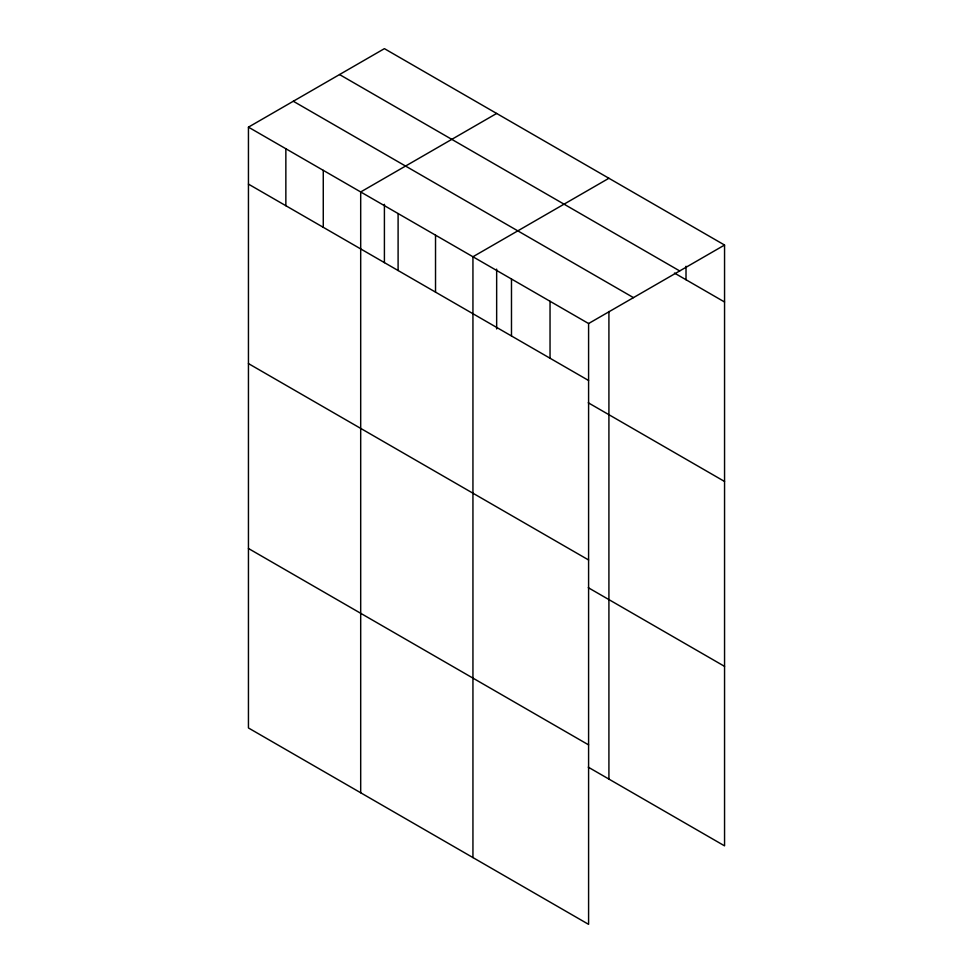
<?xml version="1.0" encoding="UTF-8"?>
<svg xmlns="http://www.w3.org/2000/svg" width="973" height="973" viewBox="0 0 973 973"><rect width="100%" height="100%" fill="white"/><g stroke="black" fill="none" stroke-linecap="round" stroke-linejoin="round"><path stroke-width="1.46" d="M248.443 127.147L588.592 323.535L588.592 924.35L248.443 727.962L248.443 127.147L384.408 48.65L724.557 245.038L724.557 845.853L588.264 767.162M496.656 113.452L360.691 191.961L360.691 792.776M608.916 178.266L472.939 256.763L472.939 857.578M588.592 323.535L724.557 245.038M339.541 74.556L679.689 270.932M674.447 273.06L724.557 301.995M293.311 101.253L633.459 297.629M248.443 184.116L588.592 380.492M588.264 402.773L724.557 481.465M248.443 363.586L588.592 559.974M588.264 587.692L724.557 666.371M248.443 548.492L588.592 744.88M686.014 266.249L686.014 279.738M608.916 311.494L608.916 779.081M550.037 301.277L550.037 358.234M511.482 279.02L511.482 335.977M496.656 269.132L496.656 328.947M435.527 235.162L435.527 292.119M398.103 213.561L398.103 270.518M384.408 204.318L384.408 262.649M323.267 170.36L323.267 227.317M285.855 148.76L285.855 205.717"/></g></svg>
